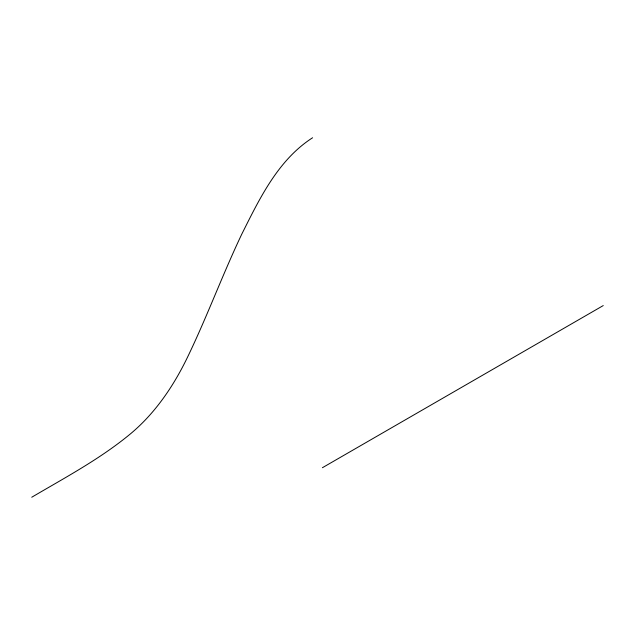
<?xml version="1.0" encoding="UTF-8"?>
<svg xmlns="http://www.w3.org/2000/svg" width="635" height="635" viewBox="0 0 635 635"><rect width="100%" height="100%" fill="white"/><g stroke="black" fill="none" stroke-linecap="round" stroke-linejoin="round"><path stroke-width="0.95" d="M312.587 137.763C278.043 159.933 259.58 198.628 241.784 234.14C222.345 274.995 206.756 317.563 187 358.275C172.958 387.064 154.456 414.155 129.54 434.61C99.528 459.264 65.087 477.615 31.75 497.237M322.413 467.717L603.25 305.578"/></g></svg>
